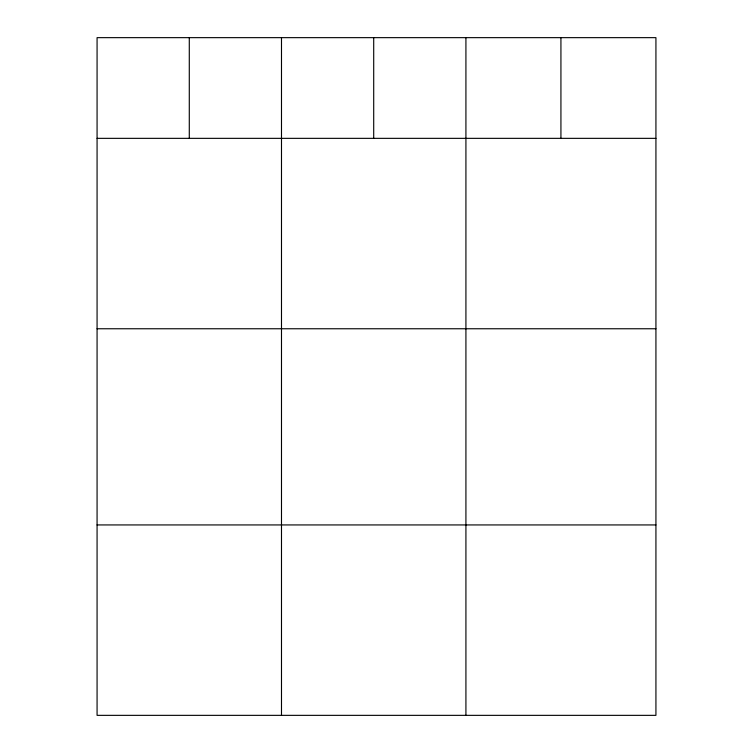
<?xml version="1.0" encoding="UTF-8"?>
<svg xmlns="http://www.w3.org/2000/svg" width="753" height="753" viewBox="0 0 753 753"><rect width="100%" height="100%" fill="white"/><g stroke="black" fill="none" stroke-linecap="round" stroke-linejoin="round"><path stroke-width="1.13" d="M655.929 138.345L655.929 715.35L97.071 715.35L97.071 37.65L655.929 37.65L655.929 138.345L97.071 138.345M97.071 328.76L655.929 328.76M97.071 524.935L655.929 524.935M560.929 37.65L560.929 138.345M465.919 37.65L465.919 715.35M373.704 37.65L373.704 138.345M281.49 37.65L281.49 715.35M189.285 37.65L189.285 138.345"/></g></svg>
